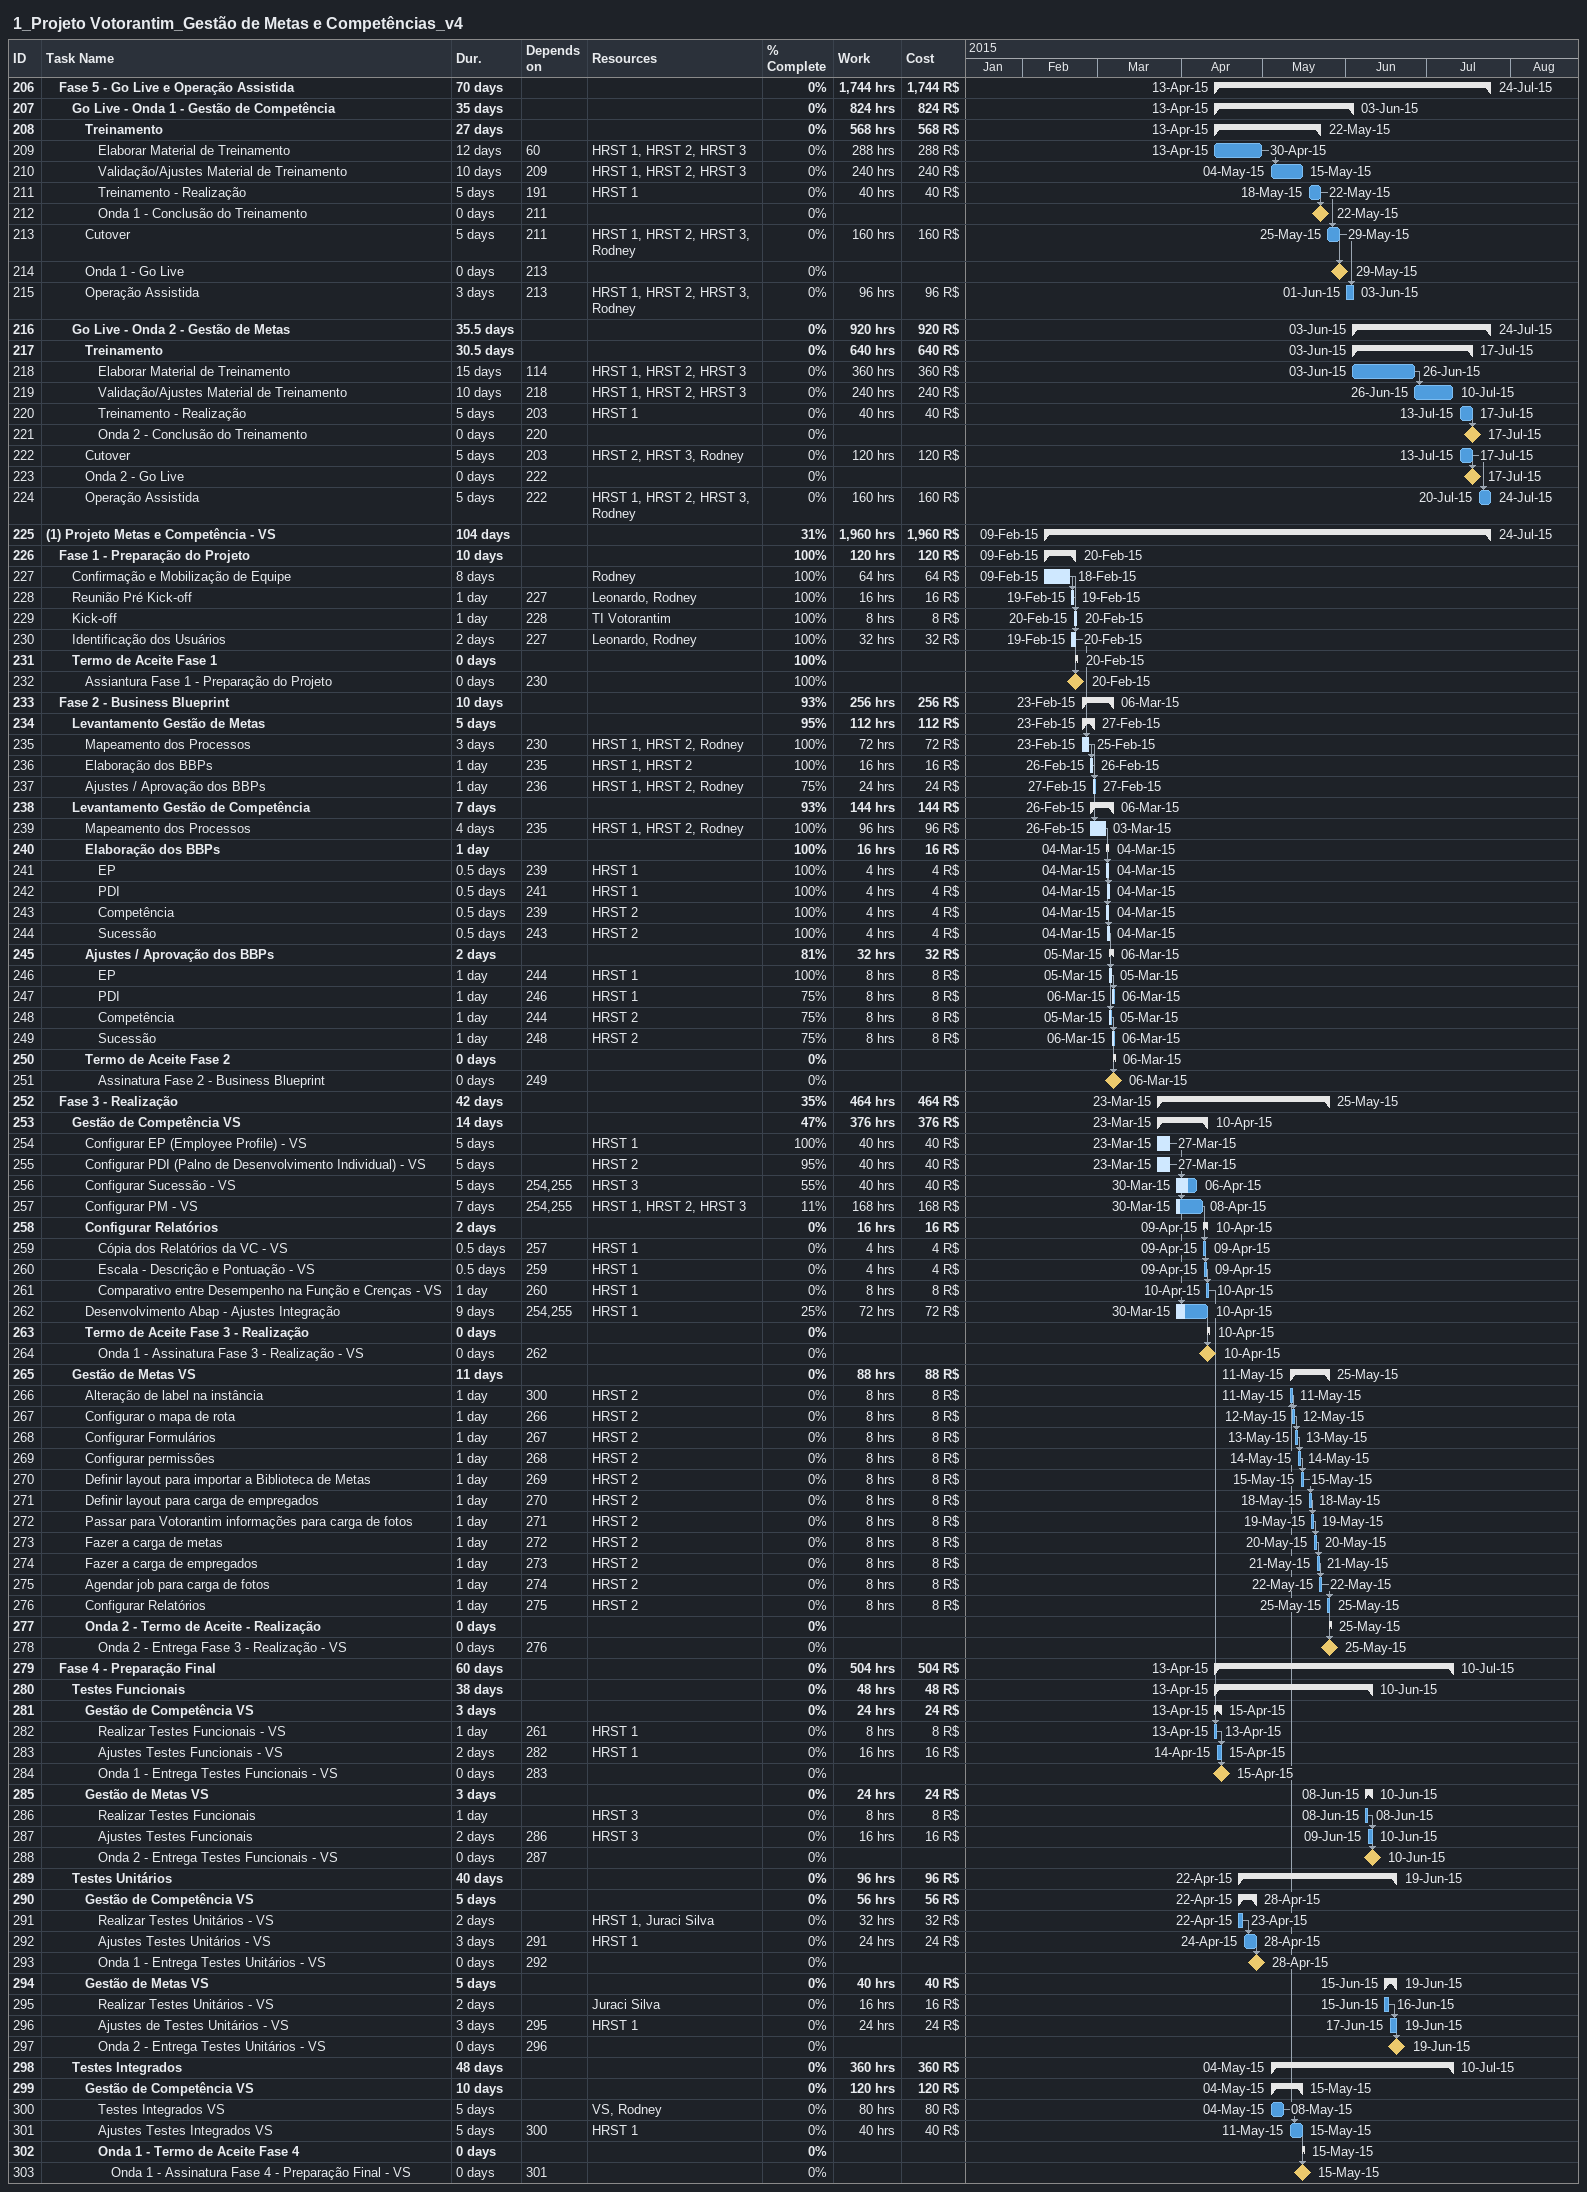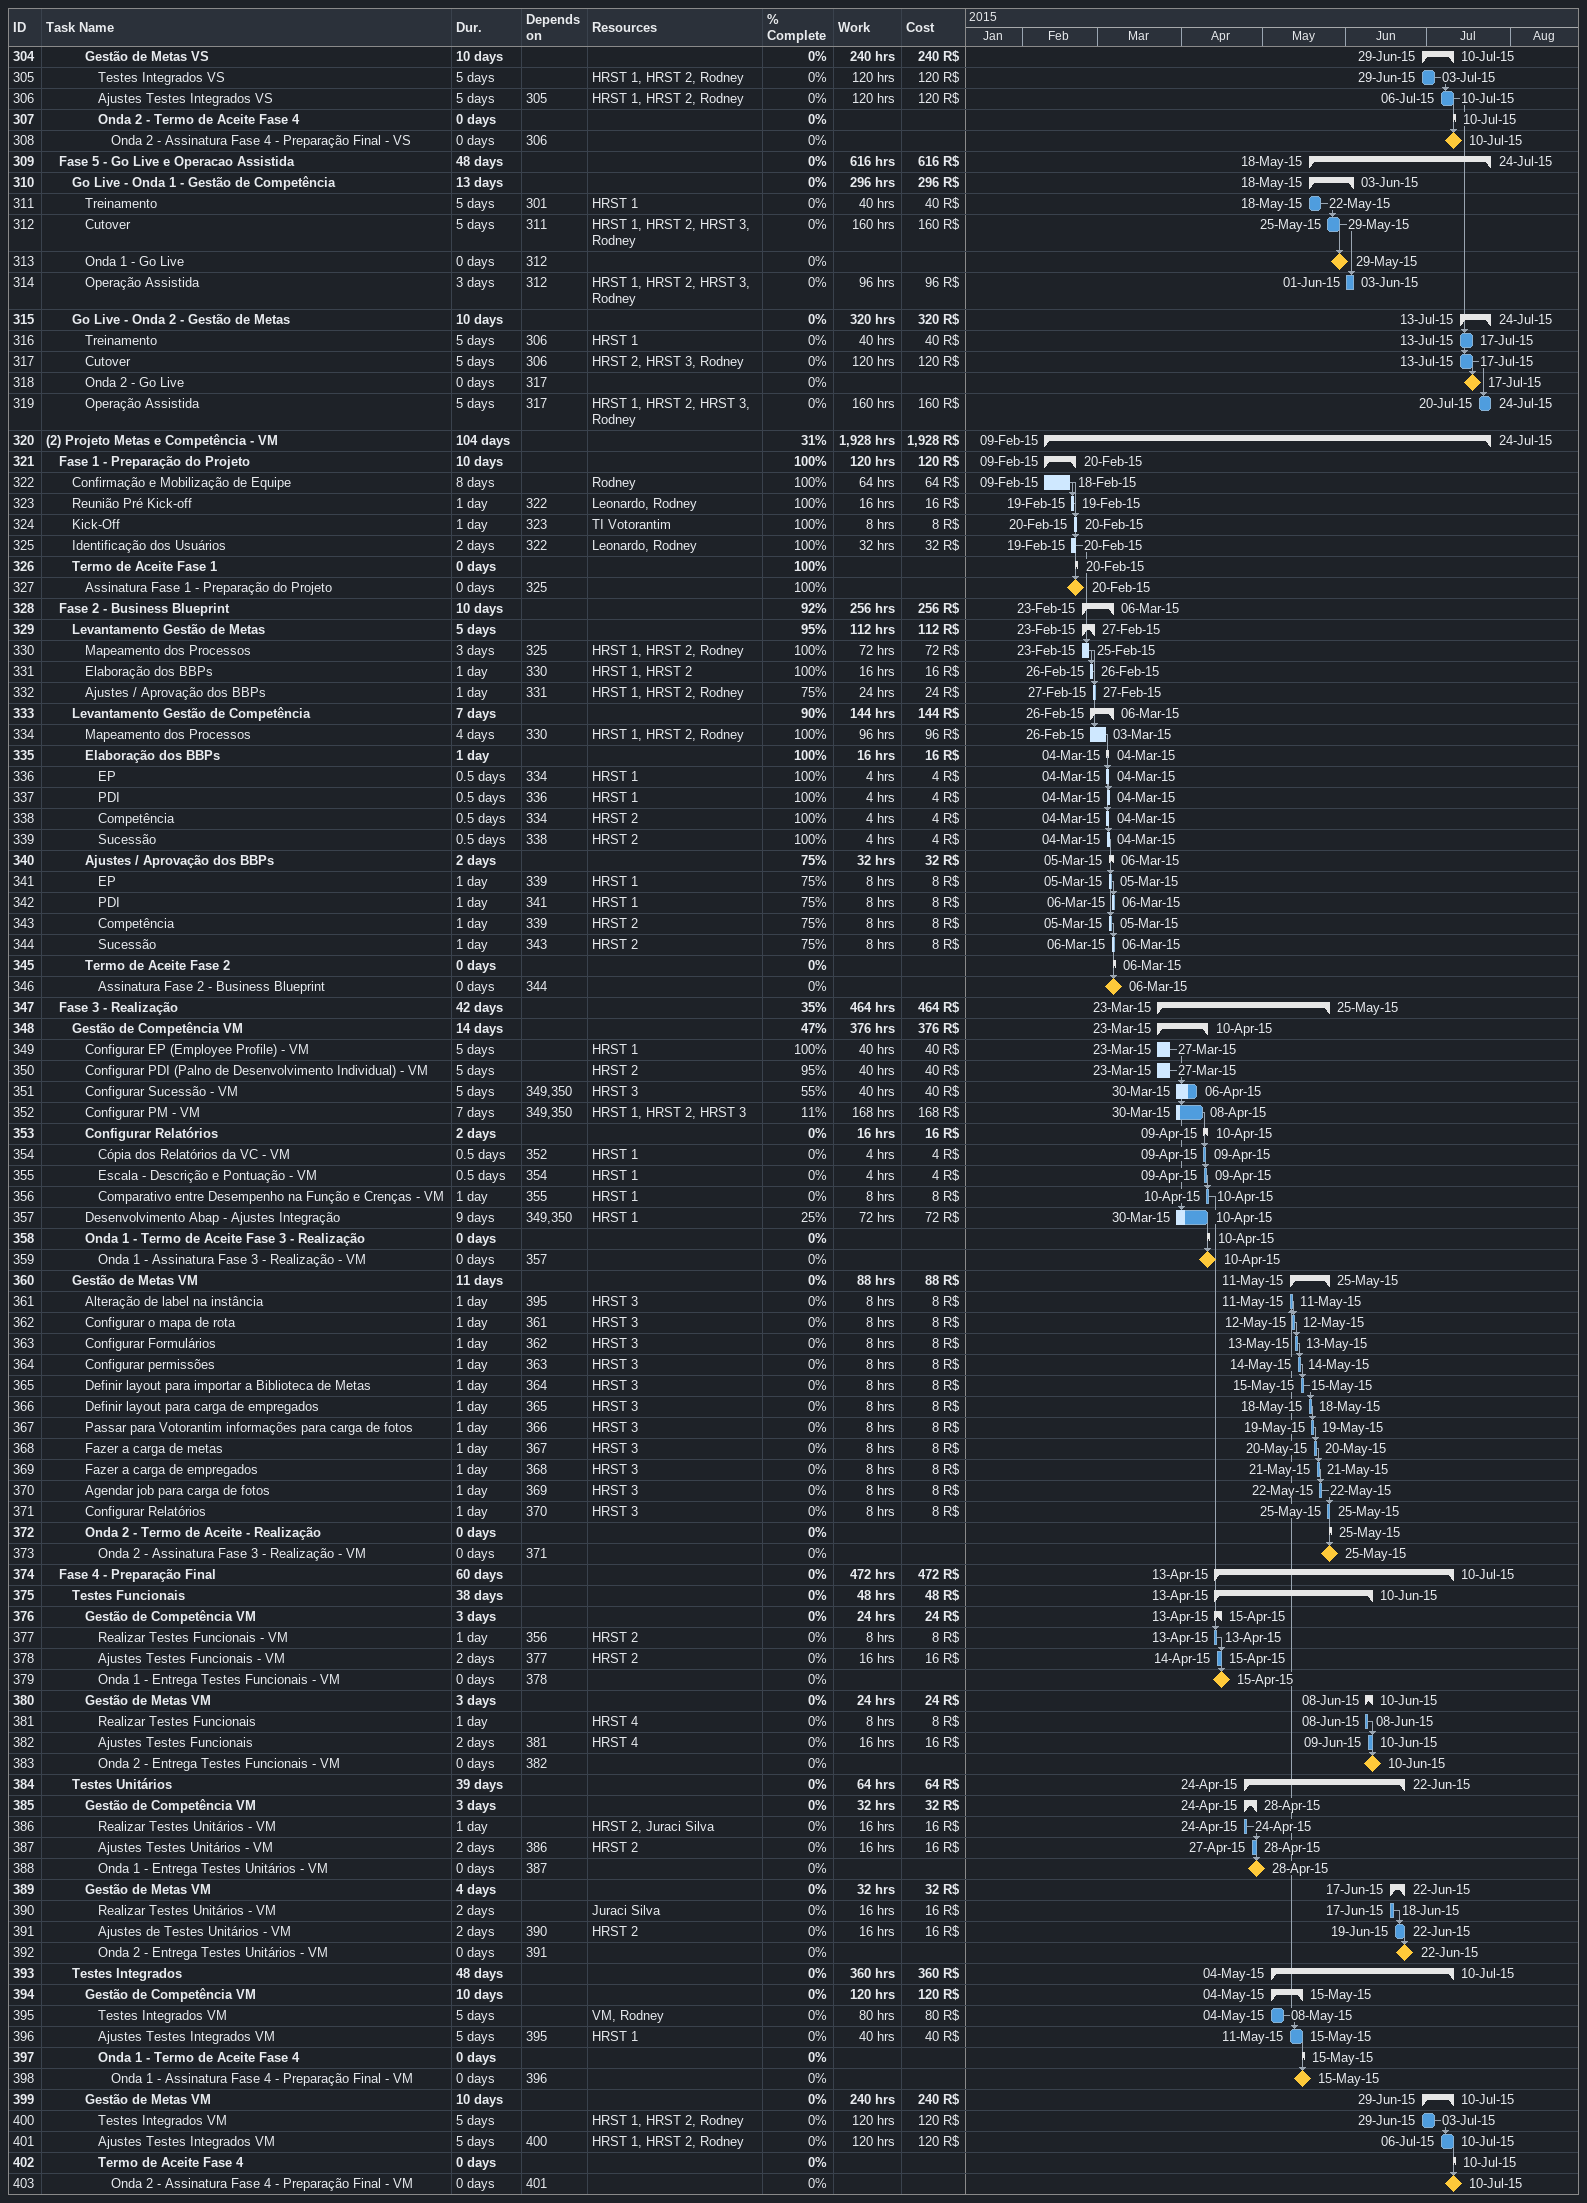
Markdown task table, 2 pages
1_Projeto Votorantim_Gestão de Metas e Competências_v4

| ID | Level | Task | Duration | Start | Finish | Predecessors | Resources | % complete | Work (h) | Cost (R$) |
|---|---|---|---|---|---|---|---|---|---|---|
| 206 | 2 | **Fase 5 - Go Live e Operação Assistida** | 70d | 2015-04-13 | 2015-07-24 |  |  | 0 | 1744 | 1744 |
| 207 | 3 | **Go Live - Onda 1 - Gestão de Competência** | 35d | 2015-04-13 | 2015-06-03 |  |  | 0 | 824 | 824 |
| 208 | 4 | **Treinamento** | 27d | 2015-04-13 | 2015-05-22 |  |  | 0 | 568 | 568 |
| 209 | 5 | Elaborar Material de Treinamento | 12d | 2015-04-13 | 2015-04-30 | 60 | HRST 1, HRST 2, HRST 3 | 0 | 288 | 288 |
| 210 | 5 | Validação/Ajustes Material de Treinamento | 10d | 2015-05-04 | 2015-05-15 | 209 | HRST 1, HRST 2, HRST 3 | 0 | 240 | 240 |
| 211 | 5 | Treinamento - Realização | 5d | 2015-05-18 | 2015-05-22 | 191 | HRST 1 | 0 | 40 | 40 |
| 212 | 5 | Onda 1 - Conclusão do Treinamento | 0d | 2015-05-22 | 2015-05-22 | 211 |  | 0 |  |  |
| 213 | 4 | Cutover | 5d | 2015-05-25 | 2015-05-29 | 211 | HRST 1, HRST 2, HRST 3, Rodney | 0 | 160 | 160 |
| 214 | 4 | Onda 1 - Go Live | 0d | 2015-05-29 | 2015-05-29 | 213 |  | 0 |  |  |
| 215 | 4 | Operação Assistida | 3d | 2015-06-01 | 2015-06-03 | 213 | HRST 1, HRST 2, HRST 3, Rodney | 0 | 96 | 96 |
| 216 | 3 | **Go Live - Onda 2 - Gestão de Metas** | 35.5d | 2015-06-03 | 2015-07-24 |  |  | 0 | 920 | 920 |
| 217 | 4 | **Treinamento** | 30.5d | 2015-06-03 | 2015-07-17 |  |  | 0 | 640 | 640 |
| 218 | 5 | Elaborar Material de Treinamento | 15d | 2015-06-03 | 2015-06-26 | 114 | HRST 1, HRST 2, HRST 3 | 0 | 360 | 360 |
| 219 | 5 | Validação/Ajustes Material de Treinamento | 10d | 2015-06-26 | 2015-07-10 | 218 | HRST 1, HRST 2, HRST 3 | 0 | 240 | 240 |
| 220 | 5 | Treinamento - Realização | 5d | 2015-07-13 | 2015-07-17 | 203 | HRST 1 | 0 | 40 | 40 |
| 221 | 5 | Onda 2 - Conclusão do Treinamento | 0d | 2015-07-17 | 2015-07-17 | 220 |  | 0 |  |  |
| 222 | 4 | Cutover | 5d | 2015-07-13 | 2015-07-17 | 203 | HRST 2, HRST 3, Rodney | 0 | 120 | 120 |
| 223 | 4 | Onda 2 - Go Live | 0d | 2015-07-17 | 2015-07-17 | 222 |  | 0 |  |  |
| 224 | 4 | Operação Assistida | 5d | 2015-07-20 | 2015-07-24 | 222 | HRST 1, HRST 2, HRST 3, Rodney | 0 | 160 | 160 |
| 225 | 1 | **(1) Projeto Metas e Competência - VS** | 104d | 2015-02-09 | 2015-07-24 |  |  | 31 | 1960 | 1960 |
| 226 | 2 | **Fase 1 - Preparação do Projeto** | 10d | 2015-02-09 | 2015-02-20 |  |  | 100 | 120 | 120 |
| 227 | 3 | Confirmação e Mobilização de Equipe | 8d | 2015-02-09 | 2015-02-18 |  | Rodney | 100 | 64 | 64 |
| 228 | 3 | Reunião Pré Kick-off | 1d | 2015-02-19 | 2015-02-19 | 227 | Leonardo, Rodney | 100 | 16 | 16 |
| 229 | 3 | Kick-off | 1d | 2015-02-20 | 2015-02-20 | 228 | TI Votorantim | 100 | 8 | 8 |
| 230 | 3 | Identificação dos Usuários | 2d | 2015-02-19 | 2015-02-20 | 227 | Leonardo, Rodney | 100 | 32 | 32 |
| 231 | 3 | **Termo de Aceite Fase 1** | 0d | 2015-02-20 | 2015-02-20 |  |  | 100 |  |  |
| 232 | 4 | Assiantura Fase 1 - Preparação do Projeto | 0d | 2015-02-20 | 2015-02-20 | 230 |  | 100 |  |  |
| 233 | 2 | **Fase 2 - Business Blueprint** | 10d | 2015-02-23 | 2015-03-06 |  |  | 93 | 256 | 256 |
| 234 | 3 | **Levantamento Gestão de Metas** | 5d | 2015-02-23 | 2015-02-27 |  |  | 95 | 112 | 112 |
| 235 | 4 | Mapeamento dos Processos | 3d | 2015-02-23 | 2015-02-25 | 230 | HRST 1, HRST 2, Rodney | 100 | 72 | 72 |
| 236 | 4 | Elaboração dos BBPs | 1d | 2015-02-26 | 2015-02-26 | 235 | HRST 1, HRST 2 | 100 | 16 | 16 |
| 237 | 4 | Ajustes / Aprovação dos BBPs | 1d | 2015-02-27 | 2015-02-27 | 236 | HRST 1, HRST 2, Rodney | 75 | 24 | 24 |
| 238 | 3 | **Levantamento Gestão de Competência** | 7d | 2015-02-26 | 2015-03-06 |  |  | 93 | 144 | 144 |
| 239 | 4 | Mapeamento dos Processos | 4d | 2015-02-26 | 2015-03-03 | 235 | HRST 1, HRST 2, Rodney | 100 | 96 | 96 |
| 240 | 4 | **Elaboração dos BBPs** | 1d | 2015-03-04 | 2015-03-04 |  |  | 100 | 16 | 16 |
| 241 | 5 | EP | 0.5d | 2015-03-04 | 2015-03-04 | 239 | HRST 1 | 100 | 4 | 4 |
| 242 | 5 | PDI | 0.5d | 2015-03-04 | 2015-03-04 | 241 | HRST 1 | 100 | 4 | 4 |
| 243 | 5 | Competência | 0.5d | 2015-03-04 | 2015-03-04 | 239 | HRST 2 | 100 | 4 | 4 |
| 244 | 5 | Sucessão | 0.5d | 2015-03-04 | 2015-03-04 | 243 | HRST 2 | 100 | 4 | 4 |
| 245 | 4 | **Ajustes / Aprovação dos BBPs** | 2d | 2015-03-05 | 2015-03-06 |  |  | 81 | 32 | 32 |
| 246 | 5 | EP | 1d | 2015-03-05 | 2015-03-05 | 244 | HRST 1 | 100 | 8 | 8 |
| 247 | 5 | PDI | 1d | 2015-03-06 | 2015-03-06 | 246 | HRST 1 | 75 | 8 | 8 |
| 248 | 5 | Competência | 1d | 2015-03-05 | 2015-03-05 | 244 | HRST 2 | 75 | 8 | 8 |
| 249 | 5 | Sucessão | 1d | 2015-03-06 | 2015-03-06 | 248 | HRST 2 | 75 | 8 | 8 |
| 250 | 4 | **Termo de Aceite Fase 2** | 0d | 2015-03-06 | 2015-03-06 |  |  | 0 |  |  |
| 251 | 5 | Assinatura Fase 2 - Business Blueprint | 0d | 2015-03-06 | 2015-03-06 | 249 |  | 0 |  |  |
| 252 | 2 | **Fase 3 - Realização** | 42d | 2015-03-23 | 2015-05-25 |  |  | 35 | 464 | 464 |
| 253 | 3 | **Gestão de Competência VS** | 14d | 2015-03-23 | 2015-04-10 |  |  | 47 | 376 | 376 |
| 254 | 4 | Configurar EP (Employee Profile) - VS | 5d | 2015-03-23 | 2015-03-27 |  | HRST 1 | 100 | 40 | 40 |
| 255 | 4 | Configurar PDI (Palno de Desenvolvimento Individual) - VS | 5d | 2015-03-23 | 2015-03-27 |  | HRST 2 | 95 | 40 | 40 |
| 256 | 4 | Configurar Sucessão - VS | 5d | 2015-03-30 | 2015-04-06 | 254, 255 | HRST 3 | 55 | 40 | 40 |
| 257 | 4 | Configurar PM - VS | 7d | 2015-03-30 | 2015-04-08 | 254, 255 | HRST 1, HRST 2, HRST 3 | 11 | 168 | 168 |
| 258 | 4 | **Configurar Relatórios** | 2d | 2015-04-09 | 2015-04-10 |  |  | 0 | 16 | 16 |
| 259 | 5 | Cópia dos Relatórios da VC - VS | 0.5d | 2015-04-09 | 2015-04-09 | 257 | HRST 1 | 0 | 4 | 4 |
| 260 | 5 | Escala - Descrição e Pontuação - VS | 0.5d | 2015-04-09 | 2015-04-09 | 259 | HRST 1 | 0 | 4 | 4 |
| 261 | 5 | Comparativo entre Desempenho na Função e Crenças - VS | 1d | 2015-04-10 | 2015-04-10 | 260 | HRST 1 | 0 | 8 | 8 |
| 262 | 4 | Desenvolvimento Abap - Ajustes Integração | 9d | 2015-03-30 | 2015-04-10 | 254, 255 | HRST 1 | 25 | 72 | 72 |
| 263 | 4 | **Termo de Aceite Fase 3 - Realização** | 0d | 2015-04-10 | 2015-04-10 |  |  | 0 |  |  |
| 264 | 5 | Onda 1 - Assinatura Fase 3 - Realização - VS | 0d | 2015-04-10 | 2015-04-10 | 262 |  | 0 |  |  |
| 265 | 3 | **Gestão de Metas VS** | 11d | 2015-05-11 | 2015-05-25 |  |  | 0 | 88 | 88 |
| 266 | 4 | Alteração de label na instância | 1d | 2015-05-11 | 2015-05-11 | 300 | HRST 2 | 0 | 8 | 8 |
| 267 | 4 | Configurar o mapa de rota | 1d | 2015-05-12 | 2015-05-12 | 266 | HRST 2 | 0 | 8 | 8 |
| 268 | 4 | Configurar Formulários | 1d | 2015-05-13 | 2015-05-13 | 267 | HRST 2 | 0 | 8 | 8 |
| 269 | 4 | Configurar permissões | 1d | 2015-05-14 | 2015-05-14 | 268 | HRST 2 | 0 | 8 | 8 |
| 270 | 4 | Definir layout para importar a Biblioteca de Metas | 1d | 2015-05-15 | 2015-05-15 | 269 | HRST 2 | 0 | 8 | 8 |
| 271 | 4 | Definir layout para carga de empregados | 1d | 2015-05-18 | 2015-05-18 | 270 | HRST 2 | 0 | 8 | 8 |
| 272 | 4 | Passar para Votorantim informações para carga de fotos | 1d | 2015-05-19 | 2015-05-19 | 271 | HRST 2 | 0 | 8 | 8 |
| 273 | 4 | Fazer a carga de metas | 1d | 2015-05-20 | 2015-05-20 | 272 | HRST 2 | 0 | 8 | 8 |
| 274 | 4 | Fazer a carga de empregados | 1d | 2015-05-21 | 2015-05-21 | 273 | HRST 2 | 0 | 8 | 8 |
| 275 | 4 | Agendar job para carga de fotos | 1d | 2015-05-22 | 2015-05-22 | 274 | HRST 2 | 0 | 8 | 8 |
| 276 | 4 | Configurar Relatórios | 1d | 2015-05-25 | 2015-05-25 | 275 | HRST 2 | 0 | 8 | 8 |
| 277 | 4 | **Onda 2 - Termo de Aceite - Realização** | 0d | 2015-05-25 | 2015-05-25 |  |  | 0 |  |  |
| 278 | 5 | Onda 2 - Entrega Fase 3 - Realização - VS | 0d | 2015-05-25 | 2015-05-25 | 276 |  | 0 |  |  |
| 279 | 2 | **Fase 4 - Preparação Final** | 60d | 2015-04-13 | 2015-07-10 |  |  | 0 | 504 | 504 |
| 280 | 3 | **Testes Funcionais** | 38d | 2015-04-13 | 2015-06-10 |  |  | 0 | 48 | 48 |
| 281 | 4 | **Gestão de Competência VS** | 3d | 2015-04-13 | 2015-04-15 |  |  | 0 | 24 | 24 |
| 282 | 5 | Realizar Testes Funcionais - VS | 1d | 2015-04-13 | 2015-04-13 | 261 | HRST 1 | 0 | 8 | 8 |
| 283 | 5 | Ajustes Testes Funcionais - VS | 2d | 2015-04-14 | 2015-04-15 | 282 | HRST 1 | 0 | 16 | 16 |
| 284 | 5 | Onda 1 - Entrega Testes Funcionais - VS | 0d | 2015-04-15 | 2015-04-15 | 283 |  | 0 |  |  |
| 285 | 4 | **Gestão de Metas VS** | 3d | 2015-06-08 | 2015-06-10 |  |  | 0 | 24 | 24 |
| 286 | 5 | Realizar Testes Funcionais | 1d | 2015-06-08 | 2015-06-08 |  | HRST 3 | 0 | 8 | 8 |
| 287 | 5 | Ajustes Testes Funcionais | 2d | 2015-06-09 | 2015-06-10 | 286 | HRST 3 | 0 | 16 | 16 |
| 288 | 5 | Onda 2 - Entrega Testes Funcionais - VS | 0d | 2015-06-10 | 2015-06-10 | 287 |  | 0 |  |  |
| 289 | 3 | **Testes Unitários** | 40d | 2015-04-22 | 2015-06-19 |  |  | 0 | 96 | 96 |
| 290 | 4 | **Gestão de Competência VS** | 5d | 2015-04-22 | 2015-04-28 |  |  | 0 | 56 | 56 |
| 291 | 5 | Realizar Testes Unitários - VS | 2d | 2015-04-22 | 2015-04-23 |  | HRST 1, Juraci Silva | 0 | 32 | 32 |
| 292 | 5 | Ajustes Testes Unitários - VS | 3d | 2015-04-24 | 2015-04-28 | 291 | HRST 1 | 0 | 24 | 24 |
| 293 | 5 | Onda 1 - Entrega Testes Unitários - VS | 0d | 2015-04-28 | 2015-04-28 | 292 |  | 0 |  |  |
| 294 | 4 | **Gestão de Metas VS** | 5d | 2015-06-15 | 2015-06-19 |  |  | 0 | 40 | 40 |
| 295 | 5 | Realizar Testes Unitários - VS | 2d | 2015-06-15 | 2015-06-16 |  | Juraci Silva | 0 | 16 | 16 |
| 296 | 5 | Ajustes de Testes Unitários - VS | 3d | 2015-06-17 | 2015-06-19 | 295 | HRST 1 | 0 | 24 | 24 |
| 297 | 5 | Onda 2 - Entrega Testes Unitários - VS | 0d | 2015-06-19 | 2015-06-19 | 296 |  | 0 |  |  |
| 298 | 3 | **Testes Integrados** | 48d | 2015-05-04 | 2015-07-10 |  |  | 0 | 360 | 360 |
| 299 | 4 | **Gestão de Competência VS** | 10d | 2015-05-04 | 2015-05-15 |  |  | 0 | 120 | 120 |
| 300 | 5 | Testes Integrados VS | 5d | 2015-05-04 | 2015-05-08 |  | VS, Rodney | 0 | 80 | 80 |
| 301 | 5 | Ajustes Testes Integrados VS | 5d | 2015-05-11 | 2015-05-15 | 300 | HRST 1 | 0 | 40 | 40 |
| 302 | 5 | **Onda 1 - Termo de Aceite Fase 4** | 0d | 2015-05-15 | 2015-05-15 |  |  | 0 |  |  |
| 303 | 6 | Onda 1 - Assinatura Fase 4 - Preparação Final - VS | 0d | 2015-05-15 | 2015-05-15 | 301 |  | 0 |  |  |
| 304 | 4 | **Gestão de Metas VS** | 10d | 2015-06-29 | 2015-07-10 |  |  | 0 | 240 | 240 |
| 305 | 5 | Testes Integrados VS | 5d | 2015-06-29 | 2015-07-03 |  | HRST 1, HRST 2, Rodney | 0 | 120 | 120 |
| 306 | 5 | Ajustes Testes Integrados VS | 5d | 2015-07-06 | 2015-07-10 | 305 | HRST 1, HRST 2, Rodney | 0 | 120 | 120 |
| 307 | 5 | **Onda 2 - Termo de Aceite Fase 4** | 0d | 2015-07-10 | 2015-07-10 |  |  | 0 |  |  |
| 308 | 6 | Onda 2 - Assinatura Fase 4 - Preparação Final - VS | 0d | 2015-07-10 | 2015-07-10 | 306 |  | 0 |  |  |
| 309 | 2 | **Fase 5 - Go Live e Operacao Assistida** | 48d | 2015-05-18 | 2015-07-24 |  |  | 0 | 616 | 616 |
| 310 | 3 | **Go Live - Onda 1 - Gestão de Competência** | 13d | 2015-05-18 | 2015-06-03 |  |  | 0 | 296 | 296 |
| 311 | 4 | Treinamento | 5d | 2015-05-18 | 2015-05-22 | 301 | HRST 1 | 0 | 40 | 40 |
| 312 | 4 | Cutover | 5d | 2015-05-25 | 2015-05-29 | 311 | HRST 1, HRST 2, HRST 3, Rodney | 0 | 160 | 160 |
| 313 | 4 | Onda 1 - Go Live | 0d | 2015-05-29 | 2015-05-29 | 312 |  | 0 |  |  |
| 314 | 4 | Operação Assistida | 3d | 2015-06-01 | 2015-06-03 | 312 | HRST 1, HRST 2, HRST 3, Rodney | 0 | 96 | 96 |
| 315 | 3 | **Go Live - Onda 2 - Gestão de Metas** | 10d | 2015-07-13 | 2015-07-24 |  |  | 0 | 320 | 320 |
| 316 | 4 | Treinamento | 5d | 2015-07-13 | 2015-07-17 | 306 | HRST 1 | 0 | 40 | 40 |
| 317 | 4 | Cutover | 5d | 2015-07-13 | 2015-07-17 | 306 | HRST 2, HRST 3, Rodney | 0 | 120 | 120 |
| 318 | 4 | Onda 2 - Go Live | 0d | 2015-07-17 | 2015-07-17 | 317 |  | 0 |  |  |
| 319 | 4 | Operação Assistida | 5d | 2015-07-20 | 2015-07-24 | 317 | HRST 1, HRST 2, HRST 3, Rodney | 0 | 160 | 160 |
| 320 | 1 | **(2) Projeto Metas e Competência - VM** | 104d | 2015-02-09 | 2015-07-24 |  |  | 31 | 1928 | 1928 |
| 321 | 2 | **Fase 1 - Preparação do Projeto** | 10d | 2015-02-09 | 2015-02-20 |  |  | 100 | 120 | 120 |
| 322 | 3 | Confirmação e Mobilização de Equipe | 8d | 2015-02-09 | 2015-02-18 |  | Rodney | 100 | 64 | 64 |
| 323 | 3 | Reunião Pré Kick-off | 1d | 2015-02-19 | 2015-02-19 | 322 | Leonardo, Rodney | 100 | 16 | 16 |
| 324 | 3 | Kick-Off | 1d | 2015-02-20 | 2015-02-20 | 323 | TI Votorantim | 100 | 8 | 8 |
| 325 | 3 | Identificação dos Usuários | 2d | 2015-02-19 | 2015-02-20 | 322 | Leonardo, Rodney | 100 | 32 | 32 |
| 326 | 3 | **Termo de Aceite Fase 1** | 0d | 2015-02-20 | 2015-02-20 |  |  | 100 |  |  |
| 327 | 4 | Assinatura Fase 1 - Preparação do Projeto | 0d | 2015-02-20 | 2015-02-20 | 325 |  | 100 |  |  |
| 328 | 2 | **Fase 2 - Business Blueprint** | 10d | 2015-02-23 | 2015-03-06 |  |  | 92 | 256 | 256 |
| 329 | 3 | **Levantamento Gestão de Metas** | 5d | 2015-02-23 | 2015-02-27 |  |  | 95 | 112 | 112 |
| 330 | 4 | Mapeamento dos Processos | 3d | 2015-02-23 | 2015-02-25 | 325 | HRST 1, HRST 2, Rodney | 100 | 72 | 72 |
| 331 | 4 | Elaboração dos BBPs | 1d | 2015-02-26 | 2015-02-26 | 330 | HRST 1, HRST 2 | 100 | 16 | 16 |
| 332 | 4 | Ajustes / Aprovação dos BBPs | 1d | 2015-02-27 | 2015-02-27 | 331 | HRST 1, HRST 2, Rodney | 75 | 24 | 24 |
| 333 | 3 | **Levantamento Gestão de Competência** | 7d | 2015-02-26 | 2015-03-06 |  |  | 90 | 144 | 144 |
| 334 | 4 | Mapeamento dos Processos | 4d | 2015-02-26 | 2015-03-03 | 330 | HRST 1, HRST 2, Rodney | 100 | 96 | 96 |
| 335 | 4 | **Elaboração dos BBPs** | 1d | 2015-03-04 | 2015-03-04 |  |  | 100 | 16 | 16 |
| 336 | 5 | EP | 0.5d | 2015-03-04 | 2015-03-04 | 334 | HRST 1 | 100 | 4 | 4 |
| 337 | 5 | PDI | 0.5d | 2015-03-04 | 2015-03-04 | 336 | HRST 1 | 100 | 4 | 4 |
| 338 | 5 | Competência | 0.5d | 2015-03-04 | 2015-03-04 | 334 | HRST 2 | 100 | 4 | 4 |
| 339 | 5 | Sucessão | 0.5d | 2015-03-04 | 2015-03-04 | 338 | HRST 2 | 100 | 4 | 4 |
| 340 | 4 | **Ajustes / Aprovação dos BBPs** | 2d | 2015-03-05 | 2015-03-06 |  |  | 75 | 32 | 32 |
| 341 | 5 | EP | 1d | 2015-03-05 | 2015-03-05 | 339 | HRST 1 | 75 | 8 | 8 |
| 342 | 5 | PDI | 1d | 2015-03-06 | 2015-03-06 | 341 | HRST 1 | 75 | 8 | 8 |
| 343 | 5 | Competência | 1d | 2015-03-05 | 2015-03-05 | 339 | HRST 2 | 75 | 8 | 8 |
| 344 | 5 | Sucessão | 1d | 2015-03-06 | 2015-03-06 | 343 | HRST 2 | 75 | 8 | 8 |
| 345 | 4 | **Termo de Aceite Fase 2** | 0d | 2015-03-06 | 2015-03-06 |  |  | 0 |  |  |
| 346 | 5 | Assinatura Fase 2 - Business Blueprint | 0d | 2015-03-06 | 2015-03-06 | 344 |  | 0 |  |  |
| 347 | 2 | **Fase 3 - Realização** | 42d | 2015-03-23 | 2015-05-25 |  |  | 35 | 464 | 464 |
| 348 | 3 | **Gestão de Competência VM** | 14d | 2015-03-23 | 2015-04-10 |  |  | 47 | 376 | 376 |
| 349 | 4 | Configurar EP (Employee Profile) - VM | 5d | 2015-03-23 | 2015-03-27 |  | HRST 1 | 100 | 40 | 40 |
| 350 | 4 | Configurar PDI (Palno de Desenvolvimento Individual) - VM | 5d | 2015-03-23 | 2015-03-27 |  | HRST 2 | 95 | 40 | 40 |
| 351 | 4 | Configurar Sucessão - VM | 5d | 2015-03-30 | 2015-04-06 | 349, 350 | HRST 3 | 55 | 40 | 40 |
| 352 | 4 | Configurar PM - VM | 7d | 2015-03-30 | 2015-04-08 | 349, 350 | HRST 1, HRST 2, HRST 3 | 11 | 168 | 168 |
| 353 | 4 | **Configurar Relatórios** | 2d | 2015-04-09 | 2015-04-10 |  |  | 0 | 16 | 16 |
| 354 | 5 | Cópia dos Relatórios da VC - VM | 0.5d | 2015-04-09 | 2015-04-09 | 352 | HRST 1 | 0 | 4 | 4 |
| 355 | 5 | Escala - Descrição e Pontuação - VM | 0.5d | 2015-04-09 | 2015-04-09 | 354 | HRST 1 | 0 | 4 | 4 |
| 356 | 5 | Comparativo entre Desempenho na Função e Crenças - VM | 1d | 2015-04-10 | 2015-04-10 | 355 | HRST 1 | 0 | 8 | 8 |
| 357 | 4 | Desenvolvimento Abap - Ajustes Integração | 9d | 2015-03-30 | 2015-04-10 | 349, 350 | HRST 1 | 25 | 72 | 72 |
| 358 | 4 | **Onda 1 - Termo de Aceite Fase 3 - Realização** | 0d | 2015-04-10 | 2015-04-10 |  |  | 0 |  |  |
| 359 | 5 | Onda 1 - Assinatura Fase 3 - Realização - VM | 0d | 2015-04-10 | 2015-04-10 | 357 |  | 0 |  |  |
| 360 | 3 | **Gestão de Metas VM** | 11d | 2015-05-11 | 2015-05-25 |  |  | 0 | 88 | 88 |
| 361 | 4 | Alteração de label na instância | 1d | 2015-05-11 | 2015-05-11 | 395 | HRST 3 | 0 | 8 | 8 |
| 362 | 4 | Configurar o mapa de rota | 1d | 2015-05-12 | 2015-05-12 | 361 | HRST 3 | 0 | 8 | 8 |
| 363 | 4 | Configurar Formulários | 1d | 2015-05-13 | 2015-05-13 | 362 | HRST 3 | 0 | 8 | 8 |
| 364 | 4 | Configurar permissões | 1d | 2015-05-14 | 2015-05-14 | 363 | HRST 3 | 0 | 8 | 8 |
| 365 | 4 | Definir layout para importar a Biblioteca de Metas | 1d | 2015-05-15 | 2015-05-15 | 364 | HRST 3 | 0 | 8 | 8 |
| 366 | 4 | Definir layout para carga de empregados | 1d | 2015-05-18 | 2015-05-18 | 365 | HRST 3 | 0 | 8 | 8 |
| 367 | 4 | Passar para Votorantim informações para carga de fotos | 1d | 2015-05-19 | 2015-05-19 | 366 | HRST 3 | 0 | 8 | 8 |
| 368 | 4 | Fazer a carga de metas | 1d | 2015-05-20 | 2015-05-20 | 367 | HRST 3 | 0 | 8 | 8 |
| 369 | 4 | Fazer a carga de empregados | 1d | 2015-05-21 | 2015-05-21 | 368 | HRST 3 | 0 | 8 | 8 |
| 370 | 4 | Agendar job para carga de fotos | 1d | 2015-05-22 | 2015-05-22 | 369 | HRST 3 | 0 | 8 | 8 |
| 371 | 4 | Configurar Relatórios | 1d | 2015-05-25 | 2015-05-25 | 370 | HRST 3 | 0 | 8 | 8 |
| 372 | 4 | **Onda 2 - Termo de Aceite - Realização** | 0d | 2015-05-25 | 2015-05-25 |  |  | 0 |  |  |
| 373 | 5 | Onda 2 - Assinatura Fase 3 - Realização - VM | 0d | 2015-05-25 | 2015-05-25 | 371 |  | 0 |  |  |
| 374 | 2 | **Fase 4 - Preparação Final** | 60d | 2015-04-13 | 2015-07-10 |  |  | 0 | 472 | 472 |
| 375 | 3 | **Testes Funcionais** | 38d | 2015-04-13 | 2015-06-10 |  |  | 0 | 48 | 48 |
| 376 | 4 | **Gestão de Competência VM** | 3d | 2015-04-13 | 2015-04-15 |  |  | 0 | 24 | 24 |
| 377 | 5 | Realizar Testes Funcionais - VM | 1d | 2015-04-13 | 2015-04-13 | 356 | HRST 2 | 0 | 8 | 8 |
| 378 | 5 | Ajustes Testes Funcionais - VM | 2d | 2015-04-14 | 2015-04-15 | 377 | HRST 2 | 0 | 16 | 16 |
| 379 | 5 | Onda 1 - Entrega Testes Funcionais - VM | 0d | 2015-04-15 | 2015-04-15 | 378 |  | 0 |  |  |
| 380 | 4 | **Gestão de Metas VM** | 3d | 2015-06-08 | 2015-06-10 |  |  | 0 | 24 | 24 |
| 381 | 5 | Realizar Testes Funcionais | 1d | 2015-06-08 | 2015-06-08 |  | HRST 4 | 0 | 8 | 8 |
| 382 | 5 | Ajustes Testes Funcionais | 2d | 2015-06-09 | 2015-06-10 | 381 | HRST 4 | 0 | 16 | 16 |
| 383 | 5 | Onda 2 - Entrega Testes Funcionais - VM | 0d | 2015-06-10 | 2015-06-10 | 382 |  | 0 |  |  |
| 384 | 3 | **Testes Unitários** | 39d | 2015-04-24 | 2015-06-22 |  |  | 0 | 64 | 64 |
| 385 | 4 | **Gestão de Competência VM** | 3d | 2015-04-24 | 2015-04-28 |  |  | 0 | 32 | 32 |
| 386 | 5 | Realizar Testes Unitários - VM | 1d | 2015-04-24 | 2015-04-24 |  | HRST 2, Juraci Silva | 0 | 16 | 16 |
| 387 | 5 | Ajustes Testes Unitários - VM | 2d | 2015-04-27 | 2015-04-28 | 386 | HRST 2 | 0 | 16 | 16 |
| 388 | 5 | Onda 1 - Entrega Testes Unitários - VM | 0d | 2015-04-28 | 2015-04-28 | 387 |  | 0 |  |  |
| 389 | 4 | **Gestão de Metas VM** | 4d | 2015-06-17 | 2015-06-22 |  |  | 0 | 32 | 32 |
| 390 | 5 | Realizar Testes Unitários - VM | 2d | 2015-06-17 | 2015-06-18 |  | Juraci Silva | 0 | 16 | 16 |
| 391 | 5 | Ajustes de Testes Unitários - VM | 2d | 2015-06-19 | 2015-06-22 | 390 | HRST 2 | 0 | 16 | 16 |
| 392 | 5 | Onda 2 - Entrega Testes Unitários - VM | 0d | 2015-06-22 | 2015-06-22 | 391 |  | 0 |  |  |
| 393 | 3 | **Testes Integrados** | 48d | 2015-05-04 | 2015-07-10 |  |  | 0 | 360 | 360 |
| 394 | 4 | **Gestão de Competência VM** | 10d | 2015-05-04 | 2015-05-15 |  |  | 0 | 120 | 120 |
| 395 | 5 | Testes Integrados VM | 5d | 2015-05-04 | 2015-05-08 |  | VM, Rodney | 0 | 80 | 80 |
| 396 | 5 | Ajustes Testes Integrados VM | 5d | 2015-05-11 | 2015-05-15 | 395 | HRST 1 | 0 | 40 | 40 |
| 397 | 5 | **Onda 1 - Termo de Aceite Fase 4** | 0d | 2015-05-15 | 2015-05-15 |  |  | 0 |  |  |
| 398 | 6 | Onda 1 - Assinatura Fase 4 - Preparação Final - VM | 0d | 2015-05-15 | 2015-05-15 | 396 |  | 0 |  |  |
| 399 | 4 | **Gestão de Metas VM** | 10d | 2015-06-29 | 2015-07-10 |  |  | 0 | 240 | 240 |
| 400 | 5 | Testes Integrados VM | 5d | 2015-06-29 | 2015-07-03 |  | HRST 1, HRST 2, Rodney | 0 | 120 | 120 |
| 401 | 5 | Ajustes Testes Integrados VM | 5d | 2015-07-06 | 2015-07-10 | 400 | HRST 1, HRST 2, Rodney | 0 | 120 | 120 |
| 402 | 5 | **Termo de Aceite Fase 4** | 0d | 2015-07-10 | 2015-07-10 |  |  | 0 |  |  |
| 403 | 6 | Onda 2 - Assinatura Fase 4 - Preparação Final - VM | 0d | 2015-07-10 | 2015-07-10 | 401 |  | 0 |  |  |
